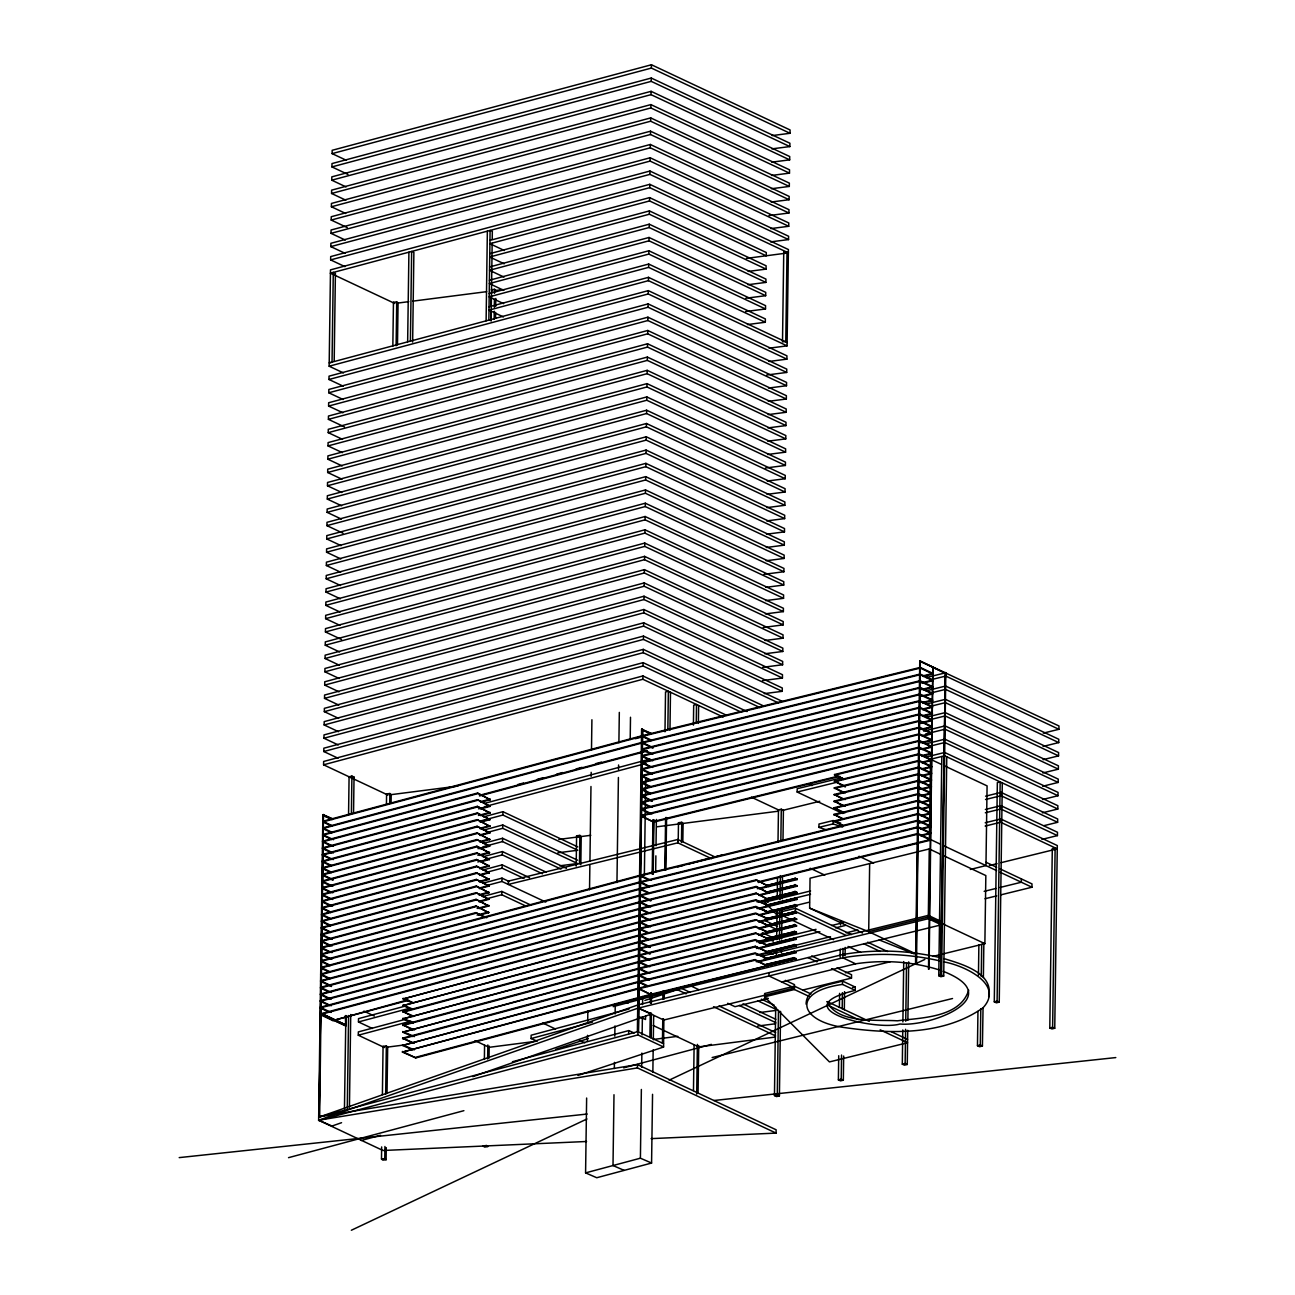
<?xml version="1.0" encoding="UTF-8"?>
<svg xmlns="http://www.w3.org/2000/svg" width="1295" height="1295" viewBox="0 0 1295 1295"><rect width="100%" height="100%" fill="white"/><g stroke="black" fill="none" stroke-linecap="round" stroke-linejoin="round"><path stroke-width="1.5" d="M332.556 818.764L322.892 814.636L318.635 1120.466L637.901 1034.915L663.59 1047.007L663.639 1043.689L637.383 1031.5L641.608 729.231L651.272 733.359M386.444 803.887L386.59 793.932L387.933 795.065L323.588 764.811L323.637 761.476L642.919 675.941L726.819 715.407M338.076 758.239L323.782 751.521L323.831 748.202L643.097 662.651L747.069 711.554M338.27 744.949L323.96 738.231L324.009 734.912L643.291 649.362L763.678 706.002M338.448 731.675L324.155 724.941L324.203 721.623L643.469 636.072L782.099 701.291M338.626 718.385L324.333 711.651L324.381 708.333L643.664 622.798L782.293 688.001L782.245 691.32L764.26 693.634M338.821 705.095L324.527 698.377L324.576 695.043L643.842 609.508L782.471 674.711L782.439 678.03L762.447 680.603M338.999 691.805L324.705 685.087L324.754 681.769L644.036 596.218L782.666 661.421L782.617 664.756L762.642 667.313M339.193 678.515L324.899 671.797L324.932 668.479L644.214 582.928L782.844 648.147L782.795 651.466L764.827 653.781M339.371 665.241L325.077 658.507L325.126 655.189L644.408 569.638L783.038 634.858L782.989 638.176L765.005 640.491M339.565 651.952L325.272 645.218L325.304 641.899L644.586 556.364L783.216 621.568L783.167 624.886L763.192 627.46M341.54 639.503L325.45 631.944L325.498 628.609L644.764 543.074L783.41 608.278L783.362 611.596L765.377 613.911M339.938 625.372L325.628 618.654L325.676 615.335L644.959 529.784L783.588 594.988L783.54 598.322L765.572 600.621M340.116 612.082L325.822 605.364L325.871 602.045L645.137 516.495L783.783 581.714L783.734 585.032L765.75 587.347M340.31 598.808L326 592.074L326.049 588.756L645.331 503.205L783.961 568.424L783.912 571.742L763.937 574.316M340.488 585.518L326.194 578.784L326.243 575.466L645.509 489.931L784.155 555.134L784.106 558.453L766.122 560.767M340.666 572.228L326.372 565.51L326.421 562.176L645.703 476.641L784.333 541.844L784.284 545.163L766.3 547.477M340.86 558.938L326.567 552.22L326.615 548.902L645.881 463.351L784.511 528.554L784.479 531.889L766.494 534.188M341.038 545.648L326.745 538.93L326.793 535.612L646.075 450.061L784.705 515.28L784.657 518.599L766.672 520.914M343.013 533.216L326.939 525.64L326.987 522.322L646.254 436.771L784.883 501.991L784.851 505.309L766.867 507.624M341.411 519.085L327.117 512.351L327.166 509.032L646.448 423.497L785.078 488.701L785.029 492.019L767.045 494.334M341.605 505.795L327.311 499.077L327.344 495.742L646.626 410.207L785.256 475.411L785.207 478.729L767.239 481.044M341.783 492.505L327.489 485.787L327.538 482.468L646.82 396.917L785.45 462.121L785.401 465.455L765.426 468.013M341.977 479.215L327.684 472.497L327.716 469.178L646.998 383.628L785.628 448.847L785.579 452.165L767.611 454.48M342.155 465.941L327.862 459.207L327.91 455.889L647.176 370.338L785.822 435.557L785.774 438.875L767.789 441.19M342.349 452.651L328.04 445.917L328.088 442.599L647.37 357.064L786 422.267L785.952 425.586L767.984 427.9M342.527 439.361L328.234 432.643L328.283 429.309L647.549 343.774L786.194 408.977L786.146 412.296L768.162 414.61M344.502 426.913L328.412 419.353L328.461 416.035L647.743 330.484L786.373 395.687L786.324 399.022L768.34 401.32M342.9 412.781L328.606 406.063L328.655 402.745L647.921 317.194L786.567 382.413L786.518 385.732L768.534 388.047M343.078 399.507L328.784 392.773L328.833 389.455L648.115 303.904L786.745 369.124L786.696 372.442L766.721 375.016M343.272 386.218L328.979 379.484L329.027 376.165L648.293 290.63L786.923 355.834L786.891 359.152L768.906 361.467M343.45 372.928L329.157 366.21L330.5 269.878L649.782 184.327L788.412 249.546L787.069 345.862L769.084 348.177M344.939 266.64L330.646 259.906L330.694 256.588L649.96 171.037L788.606 236.257L788.558 239.575L770.574 241.89M345.134 253.351L330.824 246.617L330.873 243.298L650.155 157.763L788.784 222.967L788.736 226.285L770.752 228.6M345.312 240.061L331.018 233.343L331.067 230.008L650.333 144.473L788.979 209.677L788.93 213.011L768.939 215.569M347.287 227.612L331.196 220.053L331.245 216.734L650.527 131.184L789.157 196.403L789.108 199.721L771.124 202.02M345.684 213.481L331.39 206.763L331.439 203.445L650.705 117.894L789.335 183.113L789.303 186.431L771.318 188.746M345.862 200.207L331.569 193.473L331.617 190.155L650.899 104.604L789.529 169.823L789.481 173.141L771.496 175.456M346.056 186.917L331.763 180.183L331.811 176.865L651.077 91.33L789.707 156.533L789.675 159.852L771.691 162.166M348.031 174.469L331.941 166.909L331.989 163.575L651.272 78.04L789.901 143.243L789.853 146.578L771.869 148.876M346.429 160.337L332.135 153.619L332.167 150.301L651.45 64.75L790.079 129.969L790.031 133.288L772.063 135.587M319.104 1117.099L323.329 814.83L319.104 1117.099L638.322 1004.79L842.899 954.496C874.983 948.944 908.216 950.32 939.927 957.555M319.671 1116.97L323.459 814.49M392.838 346.17L393.453 302.318L394.797 303.467L330.452 273.196L333.284 272.5L332.038 362.179L329.205 362.875L648.487 277.34L787.117 342.544L785.774 341.411L782.504 341.831L783.75 252.136L787.02 251.716L788.364 252.865L746.373 258.385M334.191 361.192L335.405 273.504L333.284 272.5M408.783 1000.242L332.847 1020.589L406.84 1000.096M345.312 1015.652L345.733 1025.575M344.454 1108.779L345.878 1015.507M348.549 815.024L349.083 776.79L351.916 776.093L354.037 777.097L353.535 813.309M332.847 1020.589L320.108 1014.6L639.39 929.049L755.908 900.43L768.647 905.755L755.908 899.766L639.39 928.385L320.108 1013.936L345.587 1025.915L346.299 1015.701M347.287 1108.083L348.582 1015.523M351.382 814.328L351.916 776.093M349.44 1107.063L350.735 1014.519M382.397 1094.647L383.061 1046.376L384.405 1047.509L358.294 1035.223L358.343 1031.905L405.06 1019.392M372.41 1028.489L358.472 1021.949L358.521 1018.615L405.238 1006.102M386.282 1147.645L386.104 1159.721L382.834 1160.142L381.491 1158.993L381.653 1146.933M386.104 1159.721L384.761 1158.572L384.939 1146.512M385.667 1094.226L386.331 1045.955L383.061 1046.376M389.73 803.467L389.86 793.511L386.59 793.932M396.108 345.749L396.723 301.897L393.453 302.318M387.027 1093.352L387.674 1047.088L386.331 1045.955M391.09 802.625L391.203 794.644L389.86 793.511M397.484 344.891L398.067 303.046L396.723 301.897M407.65 341.864L408.912 252.185M410.402 341.135L411.648 251.44L413.882 252.412L412.636 342.09M402.421 1052.107L638.564 988.182L755.082 959.563L767.805 966.216L755.066 960.226L638.548 988.846L402.421 1052.107L415.824 1057.918L651.288 994.835L796.117 958.608L793.981 957.604L765.701 964.548L793.981 958.268L796.101 959.271M402.518 1045.454L638.645 981.529L755.179 952.91L767.903 958.899L755.163 953.573L638.645 982.193L402.518 1045.454L412.571 1049.824M412.668 1043.187L402.615 1038.153L638.743 974.892L755.26 946.273L773.05 954.48M402.696 1032.18L638.84 968.239L755.357 939.62L768.097 945.625L755.341 940.299L638.823 968.903L402.696 1032.18L412.749 1036.534M412.846 1029.897L402.81 1024.863L638.921 961.602L755.454 932.983L773.245 941.19M402.891 1018.89L639.018 954.965L755.552 926.346L768.275 932.335L755.535 927.01L639.018 955.629L402.891 1018.89L412.943 1023.244M413.04 1016.607L402.988 1011.573L639.115 948.312L755.632 919.693L775.252 928.774M403.069 1005.6L639.212 941.675L755.73 913.056L768.469 919.045L755.713 913.72L639.196 942.339L403.069 1005.6L411.454 1009.242M403.166 998.963L639.293 935.022L755.827 906.403L768.566 912.408L755.811 907.083L639.293 935.686L403.166 998.963L413.218 1003.317M415.824 1057.918L402.437 1051.443M484.929 917.588L475.848 912.635L320.95 954.14L331.876 959.271M475.945 905.998L488.668 912.651L475.945 905.998L321.047 947.503L331.973 952.634M476.026 899.345L488.765 906.014L476.026 899.345L321.128 940.85L332.054 945.997M476.123 892.708L488.846 899.361L476.123 892.708L321.225 934.213L332.151 939.344M476.22 886.071L488.943 892.724L476.22 886.071L321.322 927.56L330.419 931.85M476.301 879.418L489.041 886.071L476.301 879.418L321.419 920.923L330.516 925.197M476.398 872.781L489.122 879.434L476.398 872.781L321.5 914.286L330.613 918.56M476.495 866.128L489.219 872.798L476.495 866.128L321.597 907.633L330.694 911.923M476.592 859.491L489.316 866.145L476.592 859.491L321.694 900.996L332.621 906.128M476.673 852.855L489.413 859.508L476.673 852.855L321.791 894.343L332.702 899.491M476.77 846.202L489.494 852.855L476.77 846.202L321.872 887.706L332.799 892.838M476.868 839.565L489.591 846.218L476.868 839.565L321.969 881.069L332.896 886.201M476.965 832.912L489.688 839.581L476.965 832.912L322.067 874.416L332.993 879.564M477.046 826.275L489.785 832.928L477.046 826.275L322.164 867.779L331.261 872.053M477.143 819.638L489.866 826.291L477.143 819.638L322.245 861.126L331.358 865.416M477.24 812.985L489.963 819.638L477.24 812.985L322.342 854.49L333.268 859.621M477.321 806.348L490.06 813.001L477.321 806.348L322.439 847.853L333.349 852.984M477.418 799.695L490.157 806.364L477.418 799.695L322.52 841.2L333.446 846.347M477.515 793.058L490.238 799.711L477.515 793.058L322.617 834.563L333.543 839.694M486.111 320.836L487.357 231.157M488.846 320.108L490.093 230.429L492.327 231.4L492.213 239.365M490.886 319.638L491.032 309.667M491.08 305.685L491.193 297.704M491.08 321.079L492.165 243.347M494.156 319.217L494.269 311.237M494.318 307.255L494.431 299.291M494.512 293.301L494.577 289.319L491.307 289.74L492.65 290.873M484.379 1059.439L484.573 1045.373M495.532 318.36L495.613 312.386M495.694 306.397L495.807 298.433M487.648 1059.019L487.843 1044.952M489.024 1058.161L489.186 1046.085M525.511 905.901L501.764 894.732L501.812 891.413L482.452 896.609M545.778 902.065L501.942 881.458L501.991 878.123L482.63 883.319M524.054 878.479L502.136 868.168L502.185 864.85L482.825 870.03M542.492 873.785L502.314 854.878L502.363 851.56L483.003 856.74M560.945 869.074L502.509 841.588L502.557 838.27L483.197 843.45M559.667 865.821L577.57 863.522L502.687 828.298L502.735 824.98L483.375 830.176M557.87 852.79L577.748 850.248L502.881 815.024L502.929 811.69L483.553 816.886M536.389 1040.856L531.079 1038.541L531.128 1035.223L629.014 1008.999M576.178 866.096L576.599 835.809L579.869 835.388L581.212 836.538L580.824 864.801M579.48 863.652L579.869 835.388M652.55 1094.324L651.579 1163.039L596.752 1177.738L585.583 1172.881L586.635 1098.031M587.412 1041.39L587.509 1035.32M587.703 1021.156L587.849 1011.055M589.533 889.665L589.872 865.4M589.937 861.353L590.973 786.502M591.119 776.385L591.184 772.338M591.491 750.08L591.912 719.745M613.992 1094.728L613.004 1165.532L624.174 1170.389M614.348 1068.521L614.445 1062.369M614.801 1036.178L614.947 1025.948M615.109 1013.953L615.254 1003.706M616.954 882.575L618.411 777.486M618.524 769.392L618.589 764.989M618.897 742.747L619.318 712.396M630.196 739.494L630.503 717.252M628.674 1033.912L628.722 1030.593L512.448 1061.738M637.496 1064.571L776.126 1129.79L776.077 1133.109L637.448 1067.906L637.496 1064.571L319.25 1116.759M637.901 1034.915L642.174 729.085M723.128 717.009L642.87 679.26L642.919 675.941M741.566 712.315L643.048 665.97L643.097 662.651M759.987 707.604L643.243 652.68L643.291 649.362M778.408 702.894L643.421 639.406L643.469 636.072M782.245 691.32L643.615 626.116L643.664 622.798M782.439 678.03L643.793 612.826L643.842 609.508M782.617 664.756L643.987 599.536L644.036 596.218M782.795 651.466L644.165 586.246L644.214 582.928M782.989 638.176L644.36 572.973L644.408 569.638M783.167 624.886L644.538 559.683L644.586 556.364M783.362 611.596L644.732 546.393L644.764 543.074M783.54 598.322L644.91 533.103L644.959 529.784M783.734 585.032L645.104 519.813L645.137 516.495M783.912 571.742L645.282 506.539L645.331 503.205M784.106 558.453L645.46 493.249L645.509 489.931M784.284 545.163L645.655 479.959L645.703 476.641M784.479 531.889L645.833 466.669L645.881 463.351M784.657 518.599L646.027 453.379L646.075 450.061M784.851 505.309L646.205 440.106L646.254 436.771M785.029 492.019L646.399 426.816L646.448 423.497M785.207 478.729L646.577 413.526L646.626 410.207M785.401 465.455L646.772 400.236L646.82 396.917M785.579 452.165L646.95 386.946L646.998 383.628M785.774 438.875L647.144 373.672L647.176 370.338M785.952 425.586L647.322 360.382L647.37 357.064M786.146 412.296L647.516 347.092L647.549 343.774M786.324 399.022L647.694 333.802L647.743 330.484M786.518 385.732L647.872 320.512L647.921 317.194M786.696 372.442L648.067 307.239L648.115 303.904M786.891 359.152L648.245 293.949L648.293 290.63M787.069 345.862L648.439 280.659L648.487 277.34M648.665 264.05L765.361 318.942L765.313 322.261L648.617 267.369L648.665 264.05L489.024 306.818M648.86 250.761L765.555 305.652L765.507 308.971L648.811 254.079L648.86 250.761L489.219 293.528M649.038 237.471L765.733 292.362L765.685 295.697L648.989 240.805L649.038 237.471L489.397 280.254M649.232 224.197L765.928 279.089L765.879 282.407L649.183 227.515L649.232 224.197L489.591 266.964M649.41 210.907L766.106 265.799L766.057 269.117L649.362 214.225L649.41 210.907L489.769 253.674M649.588 197.617L766.284 252.509L766.251 255.827L649.556 200.935L649.588 197.617L489.963 240.384M788.364 252.865L649.734 187.645L649.782 184.327M788.558 239.575L649.928 174.372L649.96 171.037M788.736 226.285L650.106 161.082L650.155 157.763M788.93 213.011L650.284 147.792L650.333 144.473M789.108 199.721L650.478 134.502L650.527 131.184M789.303 186.431L650.657 121.212L650.705 117.894M789.481 173.141L650.851 107.938L650.899 104.604M789.675 159.852L651.029 94.648L651.077 91.33M789.853 146.578L651.223 81.358L651.272 78.04M790.031 133.288L651.401 68.068L651.45 64.75M638.386 1031.565L642.595 729.279L638.386 1031.565L637.383 1031.5M651.579 1163.039L640.41 1158.199L641.365 1089.467M641.672 1067.242L641.883 1053.094M642.126 1034.899L642.385 1016.721M642.563 1004.58L642.676 996.502M644.36 875.242L645.719 778.214M645.574 1016.186L645.525 1019.505L640.005 1017.109M650.252 1013.208L649.912 1037.392L650.899 1037.457L651.239 1013.273M650.398 1003.139L650.527 993.055M652.194 874.157L652.955 819.751M650.818 1013.062L650.899 1037.457M650.818 1003.334L651.094 992.925M652.615 874.368L653.522 819.605M839.791 776.401L653.7 822.098L640.976 815.445L919.126 747.134L931.866 753.123L922.072 755.535M651.385 1003.188L651.531 993.119M653.182 874.222L653.943 819.816M652.858 1072.098L653.166 1049.856M653.311 1039.755L653.651 1015.507M655.659 872.004L655.869 855.833M656.015 845.716L656.387 819.444M664.982 731.804L665.533 691.951L668.366 691.255L667.848 729.117M662.781 1019.1L662.441 1043.284L663.428 1043.349L663.768 1019.165M663.056 998.947L663.169 990.885M664.853 869.981L665.598 817.582M663.348 1018.955L663.428 1043.349M663.477 999.141L663.736 990.756M665.29 870.175L666.164 817.436M664.044 999.012L664.157 990.95M665.857 870.046L666.585 817.647M669.968 730.121L670.486 692.258M677.819 842.818L677.868 839.484L508.352 881.118L508.304 884.436L677.819 842.818L711.57 858.682M678.224 840.892L678.483 822.713L681.753 822.293L683.096 823.442L682.837 841.604M681.461 842.478L681.753 822.293M693.408 725.119L693.683 705.192L696.516 704.496L696.257 722.432M693.472 1090.503L694.12 1044.806M698.377 723.419L698.636 705.484M696.694 1094.065L697.39 1044.385M698.054 1093.207L698.733 1045.534M768 952.262L755.26 946.273M768.194 938.972L755.454 932.983M768.372 925.682L755.632 919.693M756.005 893.129L768.728 899.782L756.005 893.129L639.487 921.749L320.205 1007.283L331.131 1012.431M756.102 886.476L768.825 893.129L756.102 886.476L639.584 915.096L320.302 1000.646L331.229 1005.778M756.199 879.839L768.922 886.492L756.199 879.839L639.665 908.459L320.399 993.993L331.326 999.141M880.179 1029.849L907.568 1042.734L829.431 1061.916L764.6 996.826L764.649 993.508L794.45 986.175L810.88 993.912M769.003 972.642L768.955 975.977L794.418 987.956L663.752 1020.039L638.273 1008.06L318.635 1120.224L382.964 1150.494L586.57 1141.494M780.594 1011.379L779.412 1095.878L776.579 1096.574L774.459 1095.57L775.705 1007.057M776.433 954.755L776.482 950.724M776.66 938.665L777.049 910.498M777.21 898.422L777.502 878.301M778.004 842.09L778.457 809.909L781.29 809.213L783.41 810.217L782.989 840.39M785.774 341.411L787.02 251.716M779.412 1095.878L777.291 1094.874L778.473 1010.391M779.46 939.976L779.881 909.802M780.011 899.734L780.351 875.598M780.836 841.394L781.29 809.213M833.624 939.668L781.338 915.079L781.387 911.745L795.535 908.281L851.414 934.553M781.403 953.039L781.468 949.025M781.613 938.956L782.034 908.782M782.164 898.73L782.471 876.602M794.078 951.615L765.782 958.575L794.078 951.615L796.198 952.618L794.078 950.951M794.159 944.978L765.863 951.922L794.159 944.978L796.279 945.981L794.175 944.314M794.256 938.341L765.96 945.285L794.256 938.341L796.376 939.328L794.272 937.677M794.353 931.688L766.057 938.648L794.353 931.688L796.474 932.691L794.353 931.024M794.45 925.051L766.154 931.995L794.45 925.051L796.571 926.054L794.45 924.387M794.531 918.398L766.235 925.358L794.531 918.398L796.652 919.401L794.547 917.734M794.628 911.761L766.332 918.705L794.628 911.761L796.749 912.765L758.757 921.425M794.725 905.124L766.43 912.069L794.725 905.124L796.846 906.111L794.725 904.46M794.806 898.471L766.527 905.432L794.806 898.471L796.943 899.475L794.822 897.807M794.903 891.834L766.608 898.779L794.903 891.834L797.024 892.838L794.92 891.17M795 885.197L766.705 892.142L795 885.197L797.121 886.185L795 884.517M795.098 878.544L766.802 885.489L795.098 878.544L797.218 879.548L795.098 877.88M809.003 996.373L794.402 989.509L794.466 984.637L785.369 980.347M795.535 908.281L795.486 911.599L781.338 915.079M842.786 813.487L797.153 792.022L797.202 788.704L841.847 777.728M862.567 933.015L809.634 908.119L810.055 878.22L929.26 848.953L940.202 854.101M826.534 829.901L818.926 827.375L818.974 824.041L833.122 820.577L840.73 823.102M842.592 827.052L833.073 823.895L833.122 820.577M842.948 825.983L833.867 821.03L918.398 800.278L931.121 806.267L921.522 808.63M843.045 819.33L833.964 814.393L918.479 793.641L931.218 799.63L919.693 802.463M843.126 812.693L834.045 807.756L918.576 786.988L931.315 792.977L919.79 795.81M843.223 806.057L834.142 801.103L918.673 780.351L931.413 786.34L919.887 789.173M843.32 799.403L834.239 794.466L918.77 773.698L931.494 779.703L919.968 782.52M843.417 792.767L834.336 787.813L918.851 767.061L931.591 773.05L921.991 775.414M845.327 786.971L834.417 781.176L918.948 760.424L931.688 766.413L922.072 768.777M843.595 779.477L834.514 774.539L919.045 753.771L931.785 759.76L922.169 762.124M843.676 1056.04L843.336 1080.176L840.504 1080.872L838.383 1079.868L838.723 1055.733M839.403 1007.445L839.597 993.362M840.099 957.151L840.212 949.106M840.552 924.97L840.601 920.939M843.336 1080.176L841.216 1079.172L841.556 1055.036M842.203 1008.773L842.414 992.666M842.527 981.076L855.267 987.065L855.218 990.384L842.478 984.394L842.527 981.076C830.273 984.653 806.073 987.098 806.105 1004.159M843.045 948.409L842.851 957.814L855.59 963.82C883.595 959.595 912.748 961.489 939.798 970.084M844.324 1009.76L844.567 991.662M845.085 955.451L845.198 947.406M802.965 989.995L851.511 978.065L851.56 974.746L837.039 967.915M869.657 863.587L868.702 931.688L916.164 954.01M907.73 1030.286L907.261 1064.474L904.428 1065.17L902.307 1064.182L902.777 1029.978M902.89 1021.933L903.732 961.57M907.261 1064.474L905.14 1063.486L905.61 1029.282M905.723 1021.237L906.532 962.897M907.876 1020.217L908.685 961.877M920.195 661.114L916.536 963.237L915.549 963.189L919.774 660.903L1058.97 725.977L1058.921 729.295L1043.252 733.148M915.97 963.383L920.34 660.774M939.684 924.063L928.288 918.705L929.26 848.953M928.499 969.275L932.869 666.666L929.065 969.129M946.774 756.798L943.715 976.025L940.882 976.721L938.762 975.718L941.821 756.49M940.607 974.973L945.382 672.558L940.607 974.973L943.715 976.025M943.845 961.877C963.108 965.196 1005.098 983.909 983.051 1007.769L982.419 1046.02L979.587 1046.716L977.466 1045.712L977.952 1011.46M978.453 975.184L978.874 944.945M982.419 1046.02L980.299 1045.016L980.801 1008.74M981.254 976.495L981.707 944.249M983.374 977.498L983.86 943.229M942.582 954.043L984.88 943.667L985.835 875.566L943.861 855.817M999.238 1002.136L996.405 1002.832L994.285 1001.828L997.344 782.601L1000.177 781.905L997.101 1001.132L999.238 1002.136L1002.298 782.908M1000.97 862.697L1057.254 848.872L1000.679 822.26L1000.727 818.942L985.204 822.762M1000.906 805.652L1057.481 832.264L1057.432 835.599L1000.857 808.986L1000.906 805.652L985.382 809.472M1001.1 792.378L1057.675 818.99L1057.626 822.309L1001.051 795.697L1001.1 792.378L985.56 796.182M1021.366 878.9L1021.318 882.235L999.805 887.512M1000.646 894.91L1031.937 887.221L1031.986 883.902L1000.161 868.929M1054.745 1028.262L1051.928 1028.942L1049.792 1027.955L1052.301 848.581L1055.134 847.885L1052.625 1027.259L1054.745 1028.262L1057.303 845.554L1000.727 818.942M1042.281 812.839L1057.805 809.019L1057.853 805.7L944.702 752.476L925.294 757.235M1042.475 799.549L1057.999 795.729L1058.047 792.41L944.881 739.186L925.472 743.945M1042.653 786.259L1058.177 782.439L1058.225 779.121L945.075 725.896L923.723 731.141M1042.847 772.969L1058.371 769.165L1058.403 765.831L945.253 712.606L925.844 717.381M1043.025 759.679L1058.549 755.875L1058.598 752.557L945.447 699.332L926.038 704.091M1043.058 746.438L1058.743 742.585L1058.776 739.267L945.625 686.042L926.038 690.85M827.068 1001.618C837.719 1024.07 876.44 1019.408 897.386 1020.816C921.393 1017.66 960.048 1017.821 968.692 990.189M988.652 996.875C994.252 972.755 961.295 963.949 943.877 958.559M983.051 1007.769C943.78 1035.417 890.944 1034.138 845.246 1027.663C798.999 1021.723 790.371 991.743 842.478 984.394M351.35 1230.25L586.959 1118.977M669.143 1080.159L924.857 959.417M341.556 1122.7L332.038 1126.035L318.635 1120.224L637.448 1067.906M472.837 1076.663L651.693 1013.92L638.273 1008.109L842.851 957.814C874.934 952.262 908.167 953.638 939.879 960.89M644.878 1000.436L677.285 989.671L939.344 925.31M555.846 1049.29L588.286 1038.509M577.942 1075.449L663.59 1047.007M332.135 153.619L651.401 68.068M331.941 166.909L651.223 81.358M331.763 180.183L651.029 94.648M331.569 193.473L650.851 107.938M331.39 206.763L650.657 121.212M331.196 220.053L650.478 134.502M331.018 233.343L650.284 147.792M330.824 246.617L650.106 161.082M330.646 259.906L649.928 174.372M330.452 273.196L649.734 187.645M649.556 200.935L489.915 243.703L504.37 250.518M649.362 214.225L489.72 256.993L504.192 263.808M649.183 227.515L489.542 270.283L503.998 277.081M648.989 240.805L489.348 283.573L503.82 290.371M648.811 254.079L489.17 296.863L503.625 303.661M648.617 267.369L488.976 310.136L503.447 316.951M329.157 366.21L648.439 280.659M328.979 379.484L648.245 293.949M328.784 392.773L648.067 307.239M328.606 406.063L647.872 320.512M328.412 419.353L647.694 333.802M328.234 432.643L647.516 347.092M328.04 445.917L647.322 360.382M327.862 459.207L647.144 373.672M327.684 472.497L646.95 386.946M327.489 485.787L646.772 400.236M327.311 499.077L646.577 413.526M327.117 512.351L646.399 426.816M326.939 525.64L646.205 440.106M326.745 538.93L646.027 453.379M326.567 552.22L645.833 466.669M326.372 565.51L645.655 479.959M326.194 578.784L645.46 493.249M326 592.074L645.282 506.539M325.822 605.364L645.104 519.813M325.628 618.654L644.91 533.103M325.45 631.944L644.732 546.393M325.272 645.218L644.538 559.683M325.077 658.507L644.36 572.973M324.899 671.797L644.165 586.246M324.705 685.087L643.987 599.536M324.527 698.377L643.793 612.826M324.333 711.651L643.615 626.116M324.155 724.941L643.421 639.406M323.96 738.231L643.243 652.68M323.782 751.521L643.048 665.97M323.588 764.811L642.87 679.26M923.189 675.812L932.983 673.4L920.243 667.411L642.077 735.722L322.811 821.273L331.908 825.562M923.173 676.476L932.983 674.064L920.243 668.074L642.077 736.386L322.795 821.936L331.908 826.226M635.343 738.717L640.831 737.243M921.133 682.934L932.886 680.053L920.146 674.047L641.996 742.375L322.714 827.91L331.811 832.199M923.092 683.112L932.886 680.717L920.146 674.711L641.98 743.039L322.698 828.573L331.811 832.863M477.499 793.722L322.617 835.226L331.714 839.5M517.725 784.56L523.568 783.006M537.182 779.347L543.026 777.777M556.656 774.135L562.499 772.565M576.129 768.922L581.973 767.352M595.587 763.694L601.43 762.14M479.522 795.308L646.933 750.452M479.506 795.972L646.933 751.116M477.418 800.359L322.52 841.863L331.617 846.153M480.574 801.637L490.255 799.047M480.558 802.301L490.238 799.711M484.492 803.402L649.96 759.064M477.321 807.012L322.423 848.516L331.52 852.79M484.443 806.72L646.027 763.419M478.535 808.808L490.157 805.7M480.461 808.954L490.157 806.364M477.224 813.648L322.325 855.153L331.439 859.427M478.454 815.445L490.06 812.337M480.38 815.591L490.06 813.001M477.127 820.302L322.245 861.79L331.342 866.08M481.578 820.722L502.881 815.024M480.299 821.58L489.979 818.974M480.283 822.244L489.963 819.638M477.046 826.938L322.147 868.443L331.245 872.717M480.202 828.217L489.882 825.627M480.186 828.881L489.866 826.291M476.948 833.575L322.05 875.08L332.977 880.228M487.195 832.458L502.687 828.298M480.105 834.854L489.785 832.264M480.105 835.518L489.785 832.928M476.851 840.228L321.969 881.733L331.067 886.007M480.008 841.507L489.688 838.917M480.008 842.171L489.688 839.581M476.77 846.865L321.872 888.37L330.97 892.644M483.148 846.784L502.509 841.588M477.984 848.662L489.607 845.554M479.911 848.808L489.591 846.218M476.673 853.518L321.775 895.007L330.873 899.297M477.887 855.315L489.51 852.191M479.814 855.461L489.494 852.855M476.576 860.155L321.678 901.66L330.792 905.933M484.897 859.54L502.314 854.878M477.806 861.952L489.413 858.844M481.659 861.58L489.413 859.508M476.479 866.792L321.597 908.297L330.694 912.586M479.636 868.071L489.332 865.481M479.636 868.735L489.316 866.145M476.398 873.445L321.5 914.95L330.597 919.223M486.645 872.312L502.136 868.168M479.555 874.724L489.235 872.134M479.538 875.388L489.219 872.798M476.301 880.082L321.403 921.587L330.5 925.86M479.458 881.361L489.138 878.771M479.441 882.024L489.122 879.434M476.204 886.735L321.306 928.224L330.419 932.513M488.393 885.084L501.942 881.458M479.36 888.014L489.041 885.408M479.36 888.678L489.041 886.071M476.107 893.372L321.225 934.877L330.322 939.15M479.279 894.651L488.96 892.061M479.263 895.314L488.943 892.724M476.026 900.009L321.128 941.514L330.225 945.803M486.272 898.892L501.764 894.732M479.182 901.288L488.862 898.698M479.166 901.951L488.846 899.361M475.929 906.662L321.03 948.167L330.128 952.44M477.159 908.459L488.765 905.351M479.085 908.604L488.765 906.014M475.832 913.299L320.933 954.803L330.047 959.077M477.062 915.096L488.668 911.988M478.988 915.241L488.668 912.651M921.247 815.316L931.04 812.92L918.301 806.914L640.135 875.242L320.852 960.777L329.966 965.066M921.231 815.979L931.024 813.584L918.284 807.578L640.118 875.906L320.852 961.44L329.95 965.73M677.722 866.905L683.582 865.335M687.483 864.299L722.626 854.878M919.191 822.438L930.943 819.557L918.204 813.568L640.038 881.879L320.772 967.43L329.869 971.703M919.175 823.102L930.927 820.221L918.204 814.231L640.038 882.543L320.755 968.093L329.869 972.367M921.053 828.606L930.846 826.194L918.106 820.204L639.957 888.532L320.674 974.067L329.772 978.356M921.053 829.269L930.846 826.857L918.106 820.868L639.94 889.196L320.658 974.73L329.772 979.02M920.955 835.243L930.765 832.847L918.025 826.857L639.859 895.169L320.577 980.72L331.504 985.851M920.955 835.906L930.749 833.511L918.009 827.521L639.843 895.832L320.577 981.383L331.504 986.515M758.287 881.83L930.668 839.484L917.928 833.494L639.762 901.806L320.48 987.357L331.407 992.488M758.271 882.494L930.652 840.147L917.912 834.158L639.746 902.469L320.48 988.02L329.577 992.31M756.183 880.503L639.665 909.122L320.383 994.657L329.497 998.947M756.086 887.14L639.568 915.759L320.286 1001.31L329.399 1005.584M756.005 893.793L639.471 922.412L320.205 1007.947L329.302 1012.237M358.472 1021.949L409.09 1008.384M402.972 1012.237L639.099 948.976L755.632 920.356M358.294 1035.223L410.855 1021.14M402.794 1025.527L638.921 962.266L755.438 933.646M402.599 1038.817L638.726 975.556L755.26 946.936M415.841 1057.254L651.288 994.171L796.117 958.608M613.15 1006.652L676.994 989.542L686.123 993.832M531.079 1038.541L592.511 1022.095M318.667 1117.148L637.949 1031.597M288.526 1157.665L463.901 1110.673M623.688 1067.857L711.392 1044.369M361.192 1140.49L380.52 1135.31M585.583 1172.881L640.41 1158.199M351.22 777.793L354.037 777.097M642.158 729.749L650.705 734.168M920.324 661.437L945.803 673.416L919.774 660.903M926.233 677.56L945.819 672.753L941.594 975.022L938.762 975.718M930.101 679.924L945.771 676.071L1058.921 729.295M921.053 689.571L932.805 686.69L920.065 680.701L641.899 749.012L652.809 754.143M922.995 689.766L932.788 687.354L920.049 681.364L641.883 749.675L650.98 753.965M929.907 693.213L945.577 689.361L1058.743 742.585M920.955 696.224L932.708 693.327L919.968 687.337L641.802 755.665L652.729 760.796M924.857 695.917L932.691 693.99L919.952 688.001L641.802 756.329L650.899 760.602M922.817 702.376L932.61 699.98L919.871 693.99L641.705 762.302L652.631 767.433M922.817 703.039L932.61 700.644L919.871 694.654L641.705 762.965L650.802 767.239M929.875 706.455L945.399 702.651L1058.549 755.875M922.72 709.029L932.513 706.617L919.79 700.627L641.624 768.939L652.534 774.086M922.72 709.692L932.513 707.28L919.774 701.291L641.608 769.602L650.705 773.892M922.639 715.666L932.432 713.27L919.693 707.264L641.527 775.592L650.624 779.865M922.623 716.329L932.416 713.933L919.677 707.928L641.511 776.255L650.608 780.529M931.623 719.275L945.204 715.941L1058.371 769.165M920.583 722.788L932.335 719.907L919.596 713.917L641.43 782.229L650.527 786.518M920.567 723.452L932.319 720.57L919.596 714.581L641.43 782.892L650.527 787.182M920.486 729.441L932.238 726.544L919.499 720.554L641.333 788.882L650.43 793.155M922.445 729.619L932.238 727.207L919.499 721.218L641.333 789.545L650.43 793.819M925.617 733.99L945.026 729.215L1058.177 782.439M922.348 735.592L932.157 733.197L919.418 727.207L641.252 795.518L652.162 800.65M922.348 736.256L932.141 733.86L919.401 727.871L641.235 796.182L652.162 801.314M920.308 742.731L932.06 739.833L919.32 733.844L641.154 802.155L652.065 807.303M922.25 742.909L932.044 740.497L919.304 734.508L641.138 802.819L650.236 807.109M929.308 746.325L944.848 742.504L1057.999 795.729M920.211 749.368L931.963 746.487L919.223 740.481L641.057 808.808L651.984 813.94M922.153 749.546L931.947 747.15L919.223 741.145L641.057 809.472L650.155 813.746M834.498 775.203L919.029 754.435L931.769 760.424L922.169 762.787M653.7 821.435L837.849 776.223M922.072 756.199L931.866 753.787L919.126 747.798L640.96 816.109L653.7 822.098M834.417 781.84L918.932 761.088L931.672 767.077L922.072 769.44M797.153 792.022L837.914 782.002M929.13 759.598L944.654 755.794L1057.805 809.019M834.32 788.493L918.851 767.725L931.591 773.714L921.975 776.077M834.223 795.13L918.754 774.361L931.494 780.367L921.878 782.714M782.536 810.427L819.751 801.281M834.126 801.767L918.657 781.014L931.396 787.004L921.797 789.367M834.045 808.42L918.56 787.651L931.299 793.641L921.7 796.004M833.948 815.057L918.479 794.304L931.218 800.294L921.603 802.657M833.851 821.71L918.382 800.941L931.121 806.931L921.506 809.294M818.926 827.375L833.073 823.895M985.527 799.501L1001.051 795.697M985.333 812.791L1000.857 808.986M985.155 826.08L1000.679 822.26M757.284 888.694L797.218 878.884M759.21 888.872L797.218 879.548M759.129 894.861L797.137 885.521M759.113 895.525L797.121 886.185M1044.045 825.643L1057.626 822.309M757.089 901.984L797.04 892.174M759.032 902.162L797.024 892.838M765.717 901.967L810.573 890.96M320.108 1013.936L346.154 1025.769M765.669 905.302L810.524 894.278M756.992 908.621L796.943 898.811M758.935 908.815L796.943 899.475M1041.908 839.403L1057.432 835.599M770.428 911.729L778.23 909.802M782.131 908.847L809.44 902.146M758.854 914.788L796.846 905.448M758.838 915.452L796.846 906.111M970.327 869.447L985.964 865.594L987.081 785.887L945.107 766.138M758.74 922.089L796.749 912.765M989.331 865.562L997.085 863.652M758.66 928.078L796.668 918.738M758.66 928.742L796.652 919.401M758.579 934.715L796.571 925.391M758.562 935.379L796.571 926.054M756.539 941.837L796.49 932.028M758.465 942.032L796.474 932.691M759.307 943.278L816.028 929.341M831.665 925.504L843.401 922.623M767.077 944.67L819.881 931.704M835.534 927.868L845.311 925.456M984.168 891.348L995.92 888.467M756.442 948.474L796.393 938.665M758.384 948.668L796.376 939.328M767.919 952.068L771.836 951.097M775.737 950.141L787.473 947.26M791.391 946.305L830.5 936.69M846.153 932.853L857.889 929.972M985.009 898.746L996.729 895.865M756.345 955.127L796.295 945.318M760.23 954.836L796.279 945.981M762.091 956.212L928.337 915.387L941.352 921.506M764.001 959.061L771.82 957.134M775.737 956.179L787.473 953.298M791.391 952.327L928.288 918.705M756.264 961.764L796.198 951.955M758.19 961.958L796.198 952.618M781.694 981.966L855.59 963.82M845.376 972.772L890.232 961.748M764.6 996.826L794.402 989.509M932.967 956.406L938.745 954.998M768 998.574L734.993 1006.684L727.725 1003.269M915.549 963.189L916.536 963.237M712.137 1057.546L952.537 998.51M994.285 1001.828L997.101 1001.132M774.459 1095.57L777.291 1094.874M838.383 1079.868L841.216 1079.172M902.307 1064.182L905.14 1063.486M977.466 1045.712L980.299 1045.016M1049.792 1027.955L1052.625 1027.259M852.531 987.567L855.267 987.065M855.218 990.384C780.496 1008.384 876.003 1031.322 899.96 1024.005C930.927 1027.032 1008.433 996.956 943.213 971.315M396.788 303.208L408.783 301.654M412.781 301.152L486.693 291.65M494.69 290.614L502.67 289.594M748.17 271.416L766.057 269.117M747.992 284.706L765.879 282.407M745.807 298.238L765.685 295.697M745.629 311.528L765.507 308.971M747.425 324.559L765.313 322.261M389.924 794.806L457.847 786.081M558.809 839.419L590.779 835.307M656.711 826.825L778.57 811.156M765.102 918.997L777.097 917.459M772.905 931.251L776.903 930.749M386.396 1047.25L404.38 1044.952M764.001 998.72L767.984 998.202M537.279 1041.131L489.17 1047.315L475.038 1040.662M759.76 1012.528L775.786 1010.456M653.829 1039.399L677.787 1036.324M757.64 1026.061L775.608 1023.746M775.446 1037.036L698.701 1046.894L653.198 1025.494M381.491 1158.993L384.761 1158.572M179.196 1157.617L587.202 1114.04M713.82 1100.507L1115.804 1057.578M651.094 1138.629L776.077 1133.109M809.634 908.119L868.702 931.688L928.305 917.054L984.88 943.667M879.127 939.895L914.205 953.881M639.358 997.328L642.644 998.753M624.384 1001.78L627.946 1003.317M628.722 1030.593L634.242 1032.989M403.166 998.299L413.234 1002.654M403.085 1004.936L413.137 1009.307M402.988 1011.573L413.04 1015.944M402.891 1018.226L412.943 1022.581M402.81 1024.863L414.529 1029.962M402.713 1031.516L414.449 1036.599M402.615 1038.153L414.351 1043.236M402.518 1044.79L414.254 1049.889M941.465 764.422L930.506 759.275L929.389 838.982L940.348 844.146M834.514 774.539L843.612 778.813M834.417 781.176L845.344 786.308M834.336 787.813L845.246 792.961M986.013 862.276L996.632 867.261M834.239 794.466L845.149 799.598M943.99 845.862L996.583 870.596M1000.112 872.247L1031.937 887.221M808.29 783.88L811.949 785.596M834.142 801.103L845.052 806.235M834.045 807.756L844.955 812.888M833.964 814.393L843.045 818.667M641.608 729.231L651.272 734.022M833.867 821.03L842.948 825.32M642.077 735.722L651.175 740.012M642.077 736.386L651.175 740.675M641.996 742.375L652.907 747.506M641.98 743.039L652.89 748.17M751.375 797.17L778.748 810.039M859.022 856.27L873.623 863.134M810.201 868.265L824.802 875.129M677.868 839.484L715.18 857.047M867.634 942.193L887.463 951.517M794.644 911.097L845.959 935.346M863.992 943.812L880.211 951.453M848.031 946.451L860.657 952.375M759.631 908.038L768.469 912.198M842.899 954.496L844.486 955.257M764.341 920.292L777.129 926.297M640.135 875.242L651.045 880.373M762.334 932.724L776.935 939.587M811.641 955.969L820.706 960.243M640.118 875.906L649.216 880.179M502.929 811.69L577.797 846.914M807.95 957.588L817.032 961.845M831.552 968.676L851.511 978.065M640.038 881.879L649.135 886.168M640.038 882.543L649.135 886.832M639.957 888.532L649.054 892.805M773.099 951.161L776.757 952.877M639.94 889.196L649.038 893.469M502.735 824.98L577.619 860.204M639.859 895.169L650.77 900.3M639.843 895.832L650.77 900.964M639.762 901.806L650.673 906.953M639.746 902.469L648.844 906.759M502.557 838.27L566.465 868.33M639.665 908.459L650.592 913.59M639.665 909.122L648.763 913.396M827.295 1001.634L869.285 1021.383M891.187 1031.678L907.601 1039.416M639.584 915.096L650.495 920.227M639.568 915.759L648.665 920.049M502.363 851.56L546.199 872.182M827.262 1004.952L858.277 1019.553M639.487 921.749L650.398 926.88M639.471 922.412L648.568 926.686M639.39 928.385L648.487 932.659M639.39 929.049L648.487 933.323M502.185 864.85L529.574 877.735M639.293 935.022L648.39 939.312M639.293 935.686L648.39 939.976M639.212 941.675L650.122 946.807M761.411 999.157L774.183 1005.163M639.196 942.339L650.122 947.471M501.991 878.123L509.307 881.571M757.704 1000.76L775.964 1009.339M639.115 948.312L650.025 953.444M639.099 948.976L650.025 954.107M639.018 954.965L649.944 960.097M742.958 1003.852L775.834 1019.311M639.018 955.629L648.115 959.903M501.812 891.413L531.031 905.156M739.267 1005.454L775.786 1022.629M638.921 961.602L649.847 966.734M691.433 986.207L698.685 989.623M638.921 962.266L648.018 966.539M322.892 814.636L331.989 818.909M332.556 819.427L322.892 815.3L331.989 819.573M638.84 968.239L649.75 973.387M680.701 987.939L689.83 992.229M719.049 1005.972L775.64 1032.601M638.823 968.903L647.921 973.192M713.513 1006.717L775.592 1035.919M638.743 974.892L649.653 980.024M638.726 975.556L647.824 979.829M638.645 981.529L647.743 985.819M638.645 982.193L647.743 986.482M638.564 988.182L651.288 994.835L638.548 988.846M475.848 912.635L486.758 917.767M542.799 1023.05L555.587 1029.056M579.334 1040.225L584.806 1042.815M363.879 1011.12L374.336 1016.025M783.75 252.136L785.094 253.286M494.577 289.319L495.92 290.452M678.483 822.713L679.826 823.863M576.599 835.809L577.942 836.958M765.361 899.491L768.113 902.356M776.385 911L779.137 913.881M763.937 901.369L779.088 917.2M320.691 1013.127L346.17 1025.106L320.691 1013.127M486.451 1145.508L483.164 1145.929L484.508 1147.062L487.778 1146.642L486.451 1145.508"/></g></svg>
